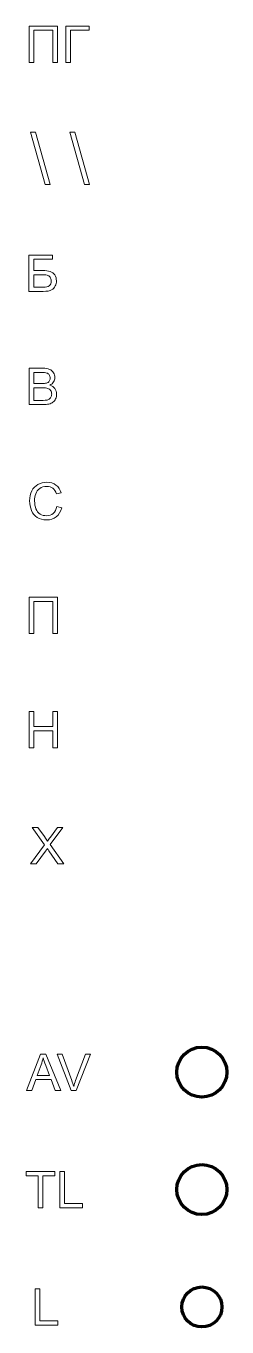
# Model space of a CAD drawing. Header units: millimetres. Extents: x -302 to 752, y -514 to 585.
# Drawn here: x 544 to 644, y -65 to 585 of the extents above; entities that cross this region are included whole.
import ezdxf

# ---------------------------------------------------------------- set-up
doc = ezdxf.new("R2010")
doc.units = ezdxf.units.MM
doc.header["$MEASUREMENT"] = 0
doc.layers.add('layer 1', color=7, linetype='Continuous')

msp = doc.modelspace()

# ---------------------------------------------------------------- linework, layer by layer
at = {"layer": 'layer 1', "color": 142, "lineweight": 9}
for points, knots in [([(545.7244, 584.9746), (545.7244, 584.9746), (559.9992, 584.9746), (559.9992, 584.9746), (559.9992, 584.9746), (559.9992, 584.9746), (559.9992, 566.7882), (559.9992, 566.7882), (559.9992, 566.7882), (559.9992, 566.7882), (557.5862, 566.7882), (557.5862, 566.7882), (557.5862, 566.7882), (557.5862, 566.7882), (557.5862, 582.841), (557.5862, 582.841), (557.5862, 582.841), (557.5862, 582.841), (548.1374, 582.841), (548.1374, 582.841), (548.1374, 582.841), (548.1374, 582.841), (548.1374, 566.7882), (548.1374, 566.7882), (548.1374, 566.7882), (548.1374, 566.7882), (545.7244, 566.7882), (545.7244, 566.7882), (545.7244, 566.7882), (545.7244, 566.7882), (545.7244, 584.9746), (545.7244, 584.9746)], [0, 0, 0, 0, 0.11111111, 0.11111111, 0.11111111, 0.11111111, 0.22222222, 0.22222222, 0.22222222, 0.22222222, 0.33333333, 0.33333333, 0.33333333, 0.33333333, 0.44444444, 0.44444444, 0.44444444, 0.44444444, 0.55555556, 0.55555556, 0.55555556, 0.55555556, 0.66666667, 0.66666667, 0.66666667, 0.66666667, 0.77777778, 0.77777778, 0.77777778, 0.77777778, 1, 1, 1, 1]), ([(564.0082, 584.9746), (564.0082, 584.9746), (575.7685, 584.9746), (575.7685, 584.9746), (575.7685, 584.9746), (575.7685, 584.9746), (575.7685, 582.841), (575.7685, 582.841), (575.7685, 582.841), (575.7685, 582.841), (566.4212, 582.841), (566.4212, 582.841), (566.4212, 582.841), (566.4212, 582.841), (566.4212, 566.7882), (566.4212, 566.7882), (566.4212, 566.7882), (566.4212, 566.7882), (564.0082, 566.7882), (564.0082, 566.7882), (564.0082, 566.7882), (564.0082, 566.7882), (564.0082, 584.9746), (564.0082, 584.9746)], [0, 0, 0, 0, 0.14285714, 0.14285714, 0.14285714, 0.14285714, 0.28571429, 0.28571429, 0.28571429, 0.28571429, 0.42857143, 0.42857143, 0.42857143, 0.42857143, 0.57142857, 0.57142857, 0.57142857, 0.57142857, 0.71428571, 0.71428571, 0.71428571, 0.71428571, 1, 1, 1, 1]), ([(553.8267, 505.7564), (553.8267, 505.7564), (546.5242, 531.8619), (546.5242, 531.8619), (546.5242, 531.8619), (546.5242, 531.8619), (549.0054, 531.8619), (549.0054, 531.8619), (549.0054, 531.8619), (549.0054, 531.8619), (556.3079, 505.7564), (556.3079, 505.7564), (556.3079, 505.7564), (556.3079, 505.7564), (553.8267, 505.7564), (553.8267, 505.7564)], [0, 0, 0, 0, 0.2, 0.2, 0.2, 0.2, 0.4, 0.4, 0.4, 0.4, 0.6, 0.6, 0.6, 0.6, 1, 1, 1, 1]), ([(573.4293, 505.7564), (573.4293, 505.7564), (566.1268, 531.8619), (566.1268, 531.8619), (566.1268, 531.8619), (566.1268, 531.8619), (568.608, 531.8619), (568.608, 531.8619), (568.608, 531.8619), (568.608, 531.8619), (575.9105, 505.7564), (575.9105, 505.7564), (575.9105, 505.7564), (575.9105, 505.7564), (573.4293, 505.7564), (573.4293, 505.7564)], [0, 0, 0, 0, 0.2, 0.2, 0.2, 0.2, 0.4, 0.4, 0.4, 0.4, 0.6, 0.6, 0.6, 0.6, 1, 1, 1, 1]), ([(545.683, 470.4663), (545.683, 470.4663), (557.494, 470.4663), (557.494, 470.4663), (557.494, 470.4663), (557.494, 470.4663), (557.494, 468.3327), (557.494, 468.3327), (557.494, 468.3327), (557.494, 468.3327), (548.096, 468.3327), (548.096, 468.3327), (548.096, 468.3327), (548.096, 468.3327), (548.096, 462.7193), (548.096, 462.7193), (548.096, 462.7193), (548.096, 462.7193), (552.4394, 462.7193), (552.4394, 462.7193), (552.4394, 462.7193), (554.0438, 462.7193), (555.3181, 462.5669), (556.2663, 462.2579), (556.2663, 462.2579), (557.2146, 461.9531), (557.9724, 461.3773), (558.5439, 460.5264), (558.5439, 460.5264), (559.1154, 459.6798), (559.399, 458.6934), (559.399, 457.5673), (559.399, 457.5673), (559.399, 456.6487), (559.1958, 455.7893), (558.7852, 454.9935), (558.7852, 454.9935), (558.3745, 454.1934), (557.7649, 453.5414), (556.9521, 453.0377), (556.9521, 453.0377), (556.1436, 452.5339), (554.7593, 452.2799), (552.8077, 452.2799), (552.8077, 452.2799), (552.8077, 452.2799), (545.683, 452.2799), (545.683, 452.2799), (545.683, 452.2799), (545.683, 452.2799), (545.683, 470.4663), (545.683, 470.4663)], [0, 0, 0, 0, 0.07142857, 0.07142857, 0.07142857, 0.07142857, 0.14285714, 0.14285714, 0.14285714, 0.14285714, 0.21428571, 0.21428571, 0.21428571, 0.21428571, 0.28571429, 0.28571429, 0.28571429, 0.28571429, 0.35714286, 0.35714286, 0.35714286, 0.35714286, 0.42857143, 0.42857143, 0.42857143, 0.42857143, 0.5, 0.5, 0.5, 0.5, 0.57142857, 0.57142857, 0.57142857, 0.57142857, 0.64285714, 0.64285714, 0.64285714, 0.64285714, 0.71428571, 0.71428571, 0.71428571, 0.71428571, 0.78571429, 0.78571429, 0.78571429, 0.78571429, 0.85714286, 0.85714286, 0.85714286, 0.85714286, 1, 1, 1, 1]), ([(548.096, 454.3373), (548.096, 454.3373), (552.9093, 454.3373), (552.9093, 454.3373), (552.9093, 454.3373), (554.2089, 454.3373), (555.1826, 454.5998), (555.8345, 455.1289), (555.8345, 455.1289), (556.4822, 455.6581), (556.8082, 456.4497), (556.8082, 457.5038), (556.8082, 457.5038), (556.8082, 458.2574), (556.6219, 458.8839), (556.2494, 459.3877), (556.2494, 459.3877), (555.8769, 459.8914), (555.3604, 460.2259), (554.7, 460.391), (554.7, 460.391), (554.0354, 460.5561), (552.9051, 460.6365), (551.3091, 460.6365), (551.3091, 460.6365), (551.3091, 460.6365), (548.096, 460.6365), (548.096, 460.6365), (548.096, 460.6365), (548.096, 460.6365), (548.096, 454.3373), (548.096, 454.3373)], [0, 0, 0, 0, 0.11111111, 0.11111111, 0.11111111, 0.11111111, 0.22222222, 0.22222222, 0.22222222, 0.22222222, 0.33333333, 0.33333333, 0.33333333, 0.33333333, 0.44444444, 0.44444444, 0.44444444, 0.44444444, 0.55555556, 0.55555556, 0.55555556, 0.55555556, 0.66666667, 0.66666667, 0.66666667, 0.66666667, 0.77777778, 0.77777778, 0.77777778, 0.77777778, 1, 1, 1, 1]), ([(545.7737, 395.6843), (545.7737, 395.6843), (545.7737, 413.8707), (545.7737, 413.8707), (545.7737, 413.8707), (545.7737, 413.8707), (552.5978, 413.8707), (552.5978, 413.8707), (552.5978, 413.8707), (553.9864, 413.8707), (555.0997, 413.6886), (555.9422, 413.3204), (555.9422, 413.3204), (556.7804, 412.9521), (557.4365, 412.3847), (557.9107, 411.6186), (557.9107, 411.6186), (558.389, 410.8566), (558.6261, 410.0565), (558.6261, 409.2183), (558.6261, 409.2183), (558.6261, 408.4436), (558.4144, 407.7112), (557.9953, 407.0254), (557.9953, 407.0254), (557.5762, 406.3396), (556.9412, 405.785), (556.0903, 405.3616), (556.0903, 405.3616), (557.191, 405.04), (558.0377, 404.4896), (558.6261, 403.7107), (558.6261, 403.7107), (559.2188, 402.936), (559.5151, 402.0174), (559.5151, 400.959), (559.5151, 400.959), (559.5151, 400.1039), (559.3331, 399.3123), (558.9732, 398.5799), (558.9732, 398.5799), (558.6134, 397.8475), (558.1689, 397.2845), (557.6397, 396.8865), (557.6397, 396.8865), (557.1106, 396.4929), (556.4459, 396.1922), (555.6501, 395.9891), (555.6501, 395.9891), (554.85, 395.7859), (553.8721, 395.6843), (552.7121, 395.6843), (552.7121, 395.6843), (552.7121, 395.6843), (545.7737, 395.6843), (545.7737, 395.6843)], [0, 0, 0, 0, 0.06666667, 0.06666667, 0.06666667, 0.06666667, 0.13333333, 0.13333333, 0.13333333, 0.13333333, 0.2, 0.2, 0.2, 0.2, 0.26666667, 0.26666667, 0.26666667, 0.26666667, 0.33333333, 0.33333333, 0.33333333, 0.33333333, 0.4, 0.4, 0.4, 0.4, 0.46666667, 0.46666667, 0.46666667, 0.46666667, 0.53333333, 0.53333333, 0.53333333, 0.53333333, 0.6, 0.6, 0.6, 0.6, 0.66666667, 0.66666667, 0.66666667, 0.66666667, 0.73333333, 0.73333333, 0.73333333, 0.73333333, 0.8, 0.8, 0.8, 0.8, 0.86666667, 0.86666667, 0.86666667, 0.86666667, 1, 1, 1, 1]), ([(548.1867, 406.2253), (548.1867, 406.2253), (552.1195, 406.2253), (552.1195, 406.2253), (552.1195, 406.2253), (553.1863, 406.2253), (553.9525, 406.2973), (554.4139, 406.437), (554.4139, 406.437), (555.0278, 406.619), (555.4892, 406.9238), (555.7982, 407.3471), (555.7982, 407.3471), (556.1073, 407.7705), (556.2639, 408.2996), (556.2639, 408.9389), (556.2639, 408.9389), (556.2639, 409.5442), (556.12, 410.0776), (555.8279, 410.5348), (555.8279, 410.5348), (555.54, 410.9963), (555.1251, 411.3138), (554.5875, 411.483), (554.5875, 411.483), (554.0499, 411.6524), (553.127, 411.7371), (551.8231, 411.7371), (551.8231, 411.7371), (551.8231, 411.7371), (548.1867, 411.7371), (548.1867, 411.7371), (548.1867, 411.7371), (548.1867, 411.7371), (548.1867, 406.2253), (548.1867, 406.2253)], [0, 0, 0, 0, 0.1, 0.1, 0.1, 0.1, 0.2, 0.2, 0.2, 0.2, 0.3, 0.3, 0.3, 0.3, 0.4, 0.4, 0.4, 0.4, 0.5, 0.5, 0.5, 0.5, 0.6, 0.6, 0.6, 0.6, 0.7, 0.7, 0.7, 0.7, 0.8, 0.8, 0.8, 0.8, 1, 1, 1, 1]), ([(548.1867, 397.8179), (548.1867, 397.8179), (552.7164, 397.8179), (552.7164, 397.8179), (552.7164, 397.8179), (553.4953, 397.8179), (554.0414, 397.8475), (554.3589, 397.9068), (554.3589, 397.9068), (554.9092, 398.0042), (555.3749, 398.1693), (555.7474, 398.4021), (555.7474, 398.4021), (556.12, 398.6349), (556.4248, 398.9736), (556.6661, 399.4181), (556.6661, 399.4181), (556.9074, 399.8625), (557.0259, 400.3748), (557.0259, 400.9548), (557.0259, 400.9548), (557.0259, 401.6364), (556.8523, 402.2248), (556.501, 402.7286), (556.501, 402.7286), (556.1538, 403.2323), (555.6712, 403.5837), (555.0532, 403.7869), (555.0532, 403.7869), (554.4393, 403.9901), (553.5503, 404.0917), (552.3946, 404.0917), (552.3946, 404.0917), (552.3946, 404.0917), (548.1867, 404.0917), (548.1867, 404.0917), (548.1867, 404.0917), (548.1867, 404.0917), (548.1867, 397.8179), (548.1867, 397.8179)], [0, 0, 0, 0, 0.09090909, 0.09090909, 0.09090909, 0.09090909, 0.18181818, 0.18181818, 0.18181818, 0.18181818, 0.27272727, 0.27272727, 0.27272727, 0.27272727, 0.36363636, 0.36363636, 0.36363636, 0.36363636, 0.45454545, 0.45454545, 0.45454545, 0.45454545, 0.54545455, 0.54545455, 0.54545455, 0.54545455, 0.63636364, 0.63636364, 0.63636364, 0.63636364, 0.72727273, 0.72727273, 0.72727273, 0.72727273, 0.81818182, 0.81818182, 0.81818182, 0.81818182, 1, 1, 1, 1]), ([(559.6525, 344.745), (559.6525, 344.745), (562.0655, 344.1354), (562.0655, 344.1354), (562.0655, 344.1354), (561.5617, 342.1585), (560.6558, 340.6556), (559.3477, 339.6184), (559.3477, 339.6184), (558.0396, 338.5813), (556.4394, 338.0606), (554.5471, 338.0606), (554.5471, 338.0606), (552.5913, 338.0606), (550.9996, 338.4585), (549.7719, 339.2586), (549.7719, 339.2586), (548.5442, 340.0545), (547.6129, 341.2102), (546.9737, 342.7215), (546.9737, 342.7215), (546.3344, 344.237), (546.0127, 345.8584), (546.0127, 347.5941), (546.0127, 347.5941), (546.0127, 349.4864), (546.3725, 351.1374), (547.0964, 352.5471), (547.0964, 352.5471), (547.8203, 353.9567), (548.849, 355.0278), (550.1825, 355.7602), (550.1825, 355.7602), (551.516, 356.4925), (552.985, 356.8566), (554.5852, 356.8566), (554.5852, 356.8566), (556.4055, 356.8566), (557.9338, 356.3951), (559.1699, 355.4681), (559.1699, 355.4681), (560.4103, 354.541), (561.2739, 353.2413), (561.7607, 351.5649), (561.7607, 351.5649), (561.7607, 351.5649), (559.3985, 351.0061), (559.3985, 351.0061), (559.3985, 351.0061), (558.9794, 352.3269), (558.3656, 353.2921), (557.5655, 353.8933), (557.5655, 353.8933), (556.7654, 354.4986), (555.7578, 354.7991), (554.5429, 354.7991), (554.5429, 354.7991), (553.1501, 354.7991), (551.9817, 354.4648), (551.0461, 353.7959), (551.0461, 353.7959), (550.1106, 353.127), (549.4502, 352.2253), (549.0734, 351.0993), (549.0734, 351.0993), (548.6924, 349.969), (548.5019, 348.8048), (548.5019, 347.6068), (548.5019, 347.6068), (548.5019, 346.0616), (548.7263, 344.7112), (549.175, 343.5597), (549.175, 343.5597), (549.6237, 342.404), (550.3222, 341.5446), (551.2705, 340.973), (551.2705, 340.973), (552.2188, 340.4016), (553.2432, 340.118), (554.3481, 340.118), (554.3481, 340.118), (555.6943, 340.118), (556.8289, 340.5075), (557.7602, 341.2822), (557.7602, 341.2822), (558.6915, 342.0611), (559.3223, 343.2126), (559.6525, 344.745)], [0, 0, 0, 0, 0.04347826, 0.04347826, 0.04347826, 0.04347826, 0.08695652, 0.08695652, 0.08695652, 0.08695652, 0.13043478, 0.13043478, 0.13043478, 0.13043478, 0.17391304, 0.17391304, 0.17391304, 0.17391304, 0.2173913, 0.2173913, 0.2173913, 0.2173913, 0.26086957, 0.26086957, 0.26086957, 0.26086957, 0.30434783, 0.30434783, 0.30434783, 0.30434783, 0.34782609, 0.34782609, 0.34782609, 0.34782609, 0.39130435, 0.39130435, 0.39130435, 0.39130435, 0.43478261, 0.43478261, 0.43478261, 0.43478261, 0.47826087, 0.47826087, 0.47826087, 0.47826087, 0.52173913, 0.52173913, 0.52173913, 0.52173913, 0.56521739, 0.56521739, 0.56521739, 0.56521739, 0.60869565, 0.60869565, 0.60869565, 0.60869565, 0.65217391, 0.65217391, 0.65217391, 0.65217391, 0.69565217, 0.69565217, 0.69565217, 0.69565217, 0.73913043, 0.73913043, 0.73913043, 0.73913043, 0.7826087, 0.7826087, 0.7826087, 0.7826087, 0.82608696, 0.82608696, 0.82608696, 0.82608696, 0.86956522, 0.86956522, 0.86956522, 0.86956522, 0.91304348, 0.91304348, 0.91304348, 0.91304348, 1, 1, 1, 1]), ([(545.7244, 299.4535), (545.7244, 299.4535), (559.9992, 299.4535), (559.9992, 299.4535), (559.9992, 299.4535), (559.9992, 299.4535), (559.9992, 281.2671), (559.9992, 281.2671), (559.9992, 281.2671), (559.9992, 281.2671), (557.5862, 281.2671), (557.5862, 281.2671), (557.5862, 281.2671), (557.5862, 281.2671), (557.5862, 297.3199), (557.5862, 297.3199), (557.5862, 297.3199), (557.5862, 297.3199), (548.1374, 297.3199), (548.1374, 297.3199), (548.1374, 297.3199), (548.1374, 297.3199), (548.1374, 281.2671), (548.1374, 281.2671), (548.1374, 281.2671), (548.1374, 281.2671), (545.7244, 281.2671), (545.7244, 281.2671), (545.7244, 281.2671), (545.7244, 281.2671), (545.7244, 299.4535), (545.7244, 299.4535)], [0, 0, 0, 0, 0.11111111, 0.11111111, 0.11111111, 0.11111111, 0.22222222, 0.22222222, 0.22222222, 0.22222222, 0.33333333, 0.33333333, 0.33333333, 0.33333333, 0.44444444, 0.44444444, 0.44444444, 0.44444444, 0.55555556, 0.55555556, 0.55555556, 0.55555556, 0.66666667, 0.66666667, 0.66666667, 0.66666667, 0.77777778, 0.77777778, 0.77777778, 0.77777778, 1, 1, 1, 1]), ([(545.7359, 224.0718), (545.7359, 224.0718), (545.7359, 242.2582), (545.7359, 242.2582), (545.7359, 242.2582), (545.7359, 242.2582), (548.1489, 242.2582), (548.1489, 242.2582), (548.1489, 242.2582), (548.1489, 242.2582), (548.1489, 234.7652), (548.1489, 234.7652), (548.1489, 234.7652), (548.1489, 234.7652), (557.5469, 234.7652), (557.5469, 234.7652), (557.5469, 234.7652), (557.5469, 234.7652), (557.5469, 242.2582), (557.5469, 242.2582), (557.5469, 242.2582), (557.5469, 242.2582), (559.9599, 242.2582), (559.9599, 242.2582), (559.9599, 242.2582), (559.9599, 242.2582), (559.9599, 224.0718), (559.9599, 224.0718), (559.9599, 224.0718), (559.9599, 224.0718), (557.5469, 224.0718), (557.5469, 224.0718), (557.5469, 224.0718), (557.5469, 224.0718), (557.5469, 232.6316), (557.5469, 232.6316), (557.5469, 232.6316), (557.5469, 232.6316), (548.1489, 232.6316), (548.1489, 232.6316), (548.1489, 232.6316), (548.1489, 232.6316), (548.1489, 224.0718), (548.1489, 224.0718), (548.1489, 224.0718), (548.1489, 224.0718), (545.7359, 224.0718), (545.7359, 224.0718)], [0, 0, 0, 0, 0.07692308, 0.07692308, 0.07692308, 0.07692308, 0.15384615, 0.15384615, 0.15384615, 0.15384615, 0.23076923, 0.23076923, 0.23076923, 0.23076923, 0.30769231, 0.30769231, 0.30769231, 0.30769231, 0.38461538, 0.38461538, 0.38461538, 0.38461538, 0.46153846, 0.46153846, 0.46153846, 0.46153846, 0.53846154, 0.53846154, 0.53846154, 0.53846154, 0.61538462, 0.61538462, 0.61538462, 0.61538462, 0.69230769, 0.69230769, 0.69230769, 0.69230769, 0.76923077, 0.76923077, 0.76923077, 0.76923077, 0.84615385, 0.84615385, 0.84615385, 0.84615385, 1, 1, 1, 1]), ([(546.4579, 166.1473), (546.4579, 166.1473), (553.4852, 175.5834), (553.4852, 175.5834), (553.4852, 175.5834), (553.4852, 175.5834), (547.2961, 184.3337), (547.2961, 184.3337), (547.2961, 184.3337), (547.2961, 184.3337), (550.162, 184.3337), (550.162, 184.3337), (550.162, 184.3337), (550.162, 184.3337), (553.4767, 179.6813), (553.4767, 179.6813), (553.4767, 179.6813), (554.1668, 178.7161), (554.6451, 177.9795), (554.9203, 177.4672), (554.9203, 177.4672), (555.3309, 178.1021), (555.8135, 178.7796), (556.3681, 179.495), (556.3681, 179.495), (556.3681, 179.495), (560.0003, 184.3337), (560.0003, 184.3337), (560.0003, 184.3337), (560.0003, 184.3337), (562.6377, 184.3337), (562.6377, 184.3337), (562.6377, 184.3337), (562.6377, 184.3337), (556.3215, 175.6892), (556.3215, 175.6892), (556.3215, 175.6892), (556.3215, 175.6892), (563.1203, 166.1473), (563.1203, 166.1473), (563.1203, 166.1473), (563.1203, 166.1473), (560.1654, 166.1473), (560.1654, 166.1473), (560.1654, 166.1473), (560.1654, 166.1473), (555.5765, 172.6328), (555.5765, 172.6328), (555.5765, 172.6328), (555.314, 173.0011), (555.0642, 173.3693), (554.8314, 173.7334), (554.8314, 173.7334), (554.425, 173.1238), (554.1371, 172.6963), (553.9593, 172.4549), (553.9593, 172.4549), (553.9593, 172.4549), (549.3492, 166.1473), (549.3492, 166.1473), (549.3492, 166.1473), (549.3492, 166.1473), (546.4579, 166.1473), (546.4579, 166.1473)], [0, 0, 0, 0, 0.05882353, 0.05882353, 0.05882353, 0.05882353, 0.11764706, 0.11764706, 0.11764706, 0.11764706, 0.17647059, 0.17647059, 0.17647059, 0.17647059, 0.23529412, 0.23529412, 0.23529412, 0.23529412, 0.29411765, 0.29411765, 0.29411765, 0.29411765, 0.35294118, 0.35294118, 0.35294118, 0.35294118, 0.41176471, 0.41176471, 0.41176471, 0.41176471, 0.47058824, 0.47058824, 0.47058824, 0.47058824, 0.52941176, 0.52941176, 0.52941176, 0.52941176, 0.58823529, 0.58823529, 0.58823529, 0.58823529, 0.64705882, 0.64705882, 0.64705882, 0.64705882, 0.70588235, 0.70588235, 0.70588235, 0.70588235, 0.76470588, 0.76470588, 0.76470588, 0.76470588, 0.82352941, 0.82352941, 0.82352941, 0.82352941, 0.88235294, 0.88235294, 0.88235294, 0.88235294, 1, 1, 1, 1]), ([(544.5155, 52.8141), (544.5155, 52.8141), (551.492, 71.0005), (551.492, 71.0005), (551.492, 71.0005), (551.492, 71.0005), (554.1379, 71.0005), (554.1379, 71.0005), (554.1379, 71.0005), (554.1379, 71.0005), (561.542, 52.8141), (561.542, 52.8141), (561.542, 52.8141), (561.542, 52.8141), (558.803, 52.8141), (558.803, 52.8141), (558.803, 52.8141), (558.803, 52.8141), (556.699, 58.3259), (556.699, 58.3259), (556.699, 58.3259), (556.699, 58.3259), (549.0409, 58.3259), (549.0409, 58.3259), (549.0409, 58.3259), (549.0409, 58.3259), (547.0682, 52.8141), (547.0682, 52.8141), (547.0682, 52.8141), (547.0682, 52.8141), (544.5155, 52.8141), (544.5155, 52.8141)], [0, 0, 0, 0, 0.11111111, 0.11111111, 0.11111111, 0.11111111, 0.22222222, 0.22222222, 0.22222222, 0.22222222, 0.33333333, 0.33333333, 0.33333333, 0.33333333, 0.44444444, 0.44444444, 0.44444444, 0.44444444, 0.55555556, 0.55555556, 0.55555556, 0.55555556, 0.66666667, 0.66666667, 0.66666667, 0.66666667, 0.77777778, 0.77777778, 0.77777778, 0.77777778, 1, 1, 1, 1]), ([(549.7479, 60.2817), (549.7479, 60.2817), (555.9455, 60.2817), (555.9455, 60.2817), (555.9455, 60.2817), (555.9455, 60.2817), (554.049, 65.3236), (554.049, 65.3236), (554.049, 65.3236), (553.4775, 66.8561), (553.0457, 68.1218), (552.7451, 69.1209), (552.7451, 69.1209), (552.4953, 67.9356), (552.1609, 66.7714), (551.7418, 65.6199), (551.7418, 65.6199), (551.7418, 65.6199), (549.7479, 60.2817), (549.7479, 60.2817)], [0, 0, 0, 0, 0.16666667, 0.16666667, 0.16666667, 0.16666667, 0.33333333, 0.33333333, 0.33333333, 0.33333333, 0.5, 0.5, 0.5, 0.5, 0.66666667, 0.66666667, 0.66666667, 0.66666667, 1, 1, 1, 1]), ([(566.749, 52.8141), (566.749, 52.8141), (559.7217, 71.0005), (559.7217, 71.0005), (559.7217, 71.0005), (559.7217, 71.0005), (562.3294, 71.0005), (562.3294, 71.0005), (562.3294, 71.0005), (562.3294, 71.0005), (567.0538, 57.784), (567.0538, 57.784), (567.0538, 57.784), (567.4306, 56.7257), (567.7523, 55.7351), (568.0063, 54.808), (568.0063, 54.808), (568.2857, 55.8028), (568.6117, 56.7934), (568.9842, 57.784), (568.9842, 57.784), (568.9842, 57.784), (573.8864, 71.0005), (573.8864, 71.0005), (573.8864, 71.0005), (573.8864, 71.0005), (576.3417, 71.0005), (576.3417, 71.0005), (576.3417, 71.0005), (576.3417, 71.0005), (569.2509, 52.8141), (569.2509, 52.8141), (569.2509, 52.8141), (569.2509, 52.8141), (566.749, 52.8141), (566.749, 52.8141)], [0, 0, 0, 0, 0.1, 0.1, 0.1, 0.1, 0.2, 0.2, 0.2, 0.2, 0.3, 0.3, 0.3, 0.3, 0.4, 0.4, 0.4, 0.4, 0.5, 0.5, 0.5, 0.5, 0.6, 0.6, 0.6, 0.6, 0.7, 0.7, 0.7, 0.7, 0.8, 0.8, 0.8, 0.8, 1, 1, 1, 1]), ([(550.2503, -5.8882), (550.2503, -5.8882), (550.2503, 10.1647), (550.2503, 10.1647), (550.2503, 10.1647), (550.2503, 10.1647), (544.2559, 10.1647), (544.2559, 10.1647), (544.2559, 10.1647), (544.2559, 10.1647), (544.2559, 12.2983), (544.2559, 12.2983), (544.2559, 12.2983), (544.2559, 12.2983), (558.6577, 12.2983), (558.6577, 12.2983), (558.6577, 12.2983), (558.6577, 12.2983), (558.6577, 10.1647), (558.6577, 10.1647), (558.6577, 10.1647), (558.6577, 10.1647), (552.6633, 10.1647), (552.6633, 10.1647), (552.6633, 10.1647), (552.6633, 10.1647), (552.6633, -5.8882), (552.6633, -5.8882), (552.6633, -5.8882), (552.6633, -5.8882), (550.2503, -5.8882), (550.2503, -5.8882)], [0, 0, 0, 0, 0.11111111, 0.11111111, 0.11111111, 0.11111111, 0.22222222, 0.22222222, 0.22222222, 0.22222222, 0.33333333, 0.33333333, 0.33333333, 0.33333333, 0.44444444, 0.44444444, 0.44444444, 0.44444444, 0.55555556, 0.55555556, 0.55555556, 0.55555556, 0.66666667, 0.66666667, 0.66666667, 0.66666667, 0.77777778, 0.77777778, 0.77777778, 0.77777778, 1, 1, 1, 1]), ([(561.0411, -5.8882), (561.0411, -5.8882), (561.0411, 12.2983), (561.0411, 12.2983), (561.0411, 12.2983), (561.0411, 12.2983), (563.4541, 12.2983), (563.4541, 12.2983), (563.4541, 12.2983), (563.4541, 12.2983), (563.4541, -3.7546), (563.4541, -3.7546), (563.4541, -3.7546), (563.4541, -3.7546), (572.3949, -3.7546), (572.3949, -3.7546), (572.3949, -3.7546), (572.3949, -3.7546), (572.3949, -5.8882), (572.3949, -5.8882), (572.3949, -5.8882), (572.3949, -5.8882), (561.0411, -5.8882), (561.0411, -5.8882)], [0, 0, 0, 0, 0.14285714, 0.14285714, 0.14285714, 0.14285714, 0.28571429, 0.28571429, 0.28571429, 0.28571429, 0.42857143, 0.42857143, 0.42857143, 0.42857143, 0.57142857, 0.57142857, 0.57142857, 0.57142857, 0.71428571, 0.71428571, 0.71428571, 0.71428571, 1, 1, 1, 1]), ([(548.7737, -64.5904), (548.7737, -64.5904), (548.7737, -46.404), (548.7737, -46.404), (548.7737, -46.404), (548.7737, -46.404), (551.1867, -46.404), (551.1867, -46.404), (551.1867, -46.404), (551.1867, -46.404), (551.1867, -62.4568), (551.1867, -62.4568), (551.1867, -62.4568), (551.1867, -62.4568), (560.1275, -62.4568), (560.1275, -62.4568), (560.1275, -62.4568), (560.1275, -62.4568), (560.1275, -64.5904), (560.1275, -64.5904), (560.1275, -64.5904), (560.1275, -64.5904), (548.7737, -64.5904), (548.7737, -64.5904)], [0, 0, 0, 0, 0.14285714, 0.14285714, 0.14285714, 0.14285714, 0.28571429, 0.28571429, 0.28571429, 0.28571429, 0.42857143, 0.42857143, 0.42857143, 0.42857143, 0.57142857, 0.57142857, 0.57142857, 0.57142857, 0.71428571, 0.71428571, 0.71428571, 0.71428571, 1, 1, 1, 1])]:
    msp.add_open_spline(points, degree=3, knots=knots, dxfattribs=at)
at = {"layer": 'layer 1', "color": 242, "lineweight": 200}
for points in [[(631.9495, 74.4362), (625.0459, 74.4362), (619.4495, 68.8398), (619.4495, 61.9363), (619.4495, 61.9363), (619.4495, 55.0327), (625.0459, 49.4363), (631.9495, 49.4363), (631.9495, 49.4363), (638.853, 49.4362), (644.4495, 55.0326), (644.4495, 61.9362), (644.4495, 61.9362), (644.4495, 68.8398), (638.8531, 74.4362), (631.9495, 74.4362)], [(631.9495, 74.4362), (625.0459, 74.4362), (619.4495, 68.8398), (619.4495, 61.9363), (619.4495, 61.9363), (619.4495, 55.0327), (625.0459, 49.4363), (631.9495, 49.4362), (631.9495, 49.4362), (638.853, 49.4362), (644.4495, 55.0326), (644.4495, 61.9362), (644.4495, 61.9362), (644.4495, 68.8398), (638.8531, 74.4362), (631.9495, 74.4362)], [(631.9495, 74.4362), (625.0459, 74.4362), (619.4495, 68.8398), (619.4495, 61.9362), (619.4495, 61.9362), (619.4495, 55.0327), (625.0459, 49.4362), (631.9495, 49.4362), (631.9495, 49.4362), (638.853, 49.4362), (644.4495, 55.0326), (644.4495, 61.9362), (644.4495, 61.9362), (644.4495, 68.8398), (638.8531, 74.4362), (631.9495, 74.4362)], [(631.9495, 74.4362), (625.0459, 74.4362), (619.4495, 68.8398), (619.4495, 61.9362), (619.4495, 61.9362), (619.4495, 55.0327), (625.0459, 49.4362), (631.9495, 49.4362), (631.9495, 49.4362), (638.853, 49.4362), (644.4495, 55.0326), (644.4495, 61.9362), (644.4495, 61.9362), (644.4495, 68.8397), (638.8531, 74.4362), (631.9495, 74.4362)], [(631.9495, 74.4362), (625.0459, 74.4362), (619.4495, 68.8398), (619.4495, 61.9362), (619.4495, 61.9362), (619.4495, 55.0327), (625.0459, 49.4362), (631.9495, 49.4362), (631.9495, 49.4362), (638.853, 49.4362), (644.4495, 55.0326), (644.4495, 61.9361), (644.4495, 61.9361), (644.4495, 68.8397), (638.8531, 74.4362), (631.9495, 74.4362)], [(631.9495, 74.4362), (625.0459, 74.4362), (619.4495, 68.8398), (619.4495, 61.9362), (619.4495, 61.9362), (619.4495, 55.0326), (625.0459, 49.4362), (631.9495, 49.4362), (631.9495, 49.4362), (638.853, 49.4362), (644.4495, 55.0326), (644.4495, 61.9361), (644.4495, 61.9361), (644.4495, 68.8397), (638.8531, 74.4362), (631.9495, 74.4362)], [(631.9495, 74.4362), (625.0459, 74.4362), (619.4495, 68.8397), (619.4495, 61.9362), (619.4495, 61.9362), (619.4495, 55.0326), (625.0459, 49.4362), (631.9495, 49.4362), (631.9495, 49.4362), (638.853, 49.4362), (644.4495, 55.0326), (644.4495, 61.9361), (644.4495, 61.9361), (644.4495, 68.8397), (638.8531, 74.4362), (631.9495, 74.4362)], [(631.9495, 74.4362), (625.0459, 74.4362), (619.4495, 68.8397), (619.4495, 61.9362), (619.4495, 61.9362), (619.4495, 55.0326), (625.0459, 49.4362), (631.9495, 49.4362), (631.9495, 49.4362), (638.853, 49.4361), (644.4495, 55.0326), (644.4495, 61.9361), (644.4495, 61.9361), (644.4495, 68.8397), (638.8531, 74.4362), (631.9495, 74.4362)], [(631.9495, 74.4361), (625.0459, 74.4361), (619.4495, 68.8397), (619.4495, 61.9362), (619.4495, 61.9362), (619.4495, 55.0326), (625.0459, 49.4362), (631.9495, 49.4361), (631.9495, 49.4361), (638.853, 49.4361), (644.4495, 55.0325), (644.4495, 61.9361), (644.4495, 61.9361), (644.4495, 68.8397), (638.8531, 74.4361), (631.9495, 74.4361)], [(631.9495, 74.4361), (625.0459, 74.4361), (619.4495, 68.8397), (619.4495, 61.9361), (619.4495, 61.9361), (619.4495, 55.0326), (625.0459, 49.4361), (631.9495, 49.4361), (631.9495, 49.4361), (638.853, 49.4361), (644.4495, 55.0325), (644.4495, 61.9361), (644.4495, 61.9361), (644.4495, 68.8397), (638.8531, 74.4361), (631.9495, 74.4361)], [(631.9495, 74.4361), (625.0459, 74.4361), (619.4495, 68.8397), (619.4495, 61.9361), (619.4495, 61.9361), (619.4495, 55.0326), (625.0459, 49.4361), (631.9495, 49.4361), (631.9495, 49.4361), (638.853, 49.4361), (644.4495, 55.0325), (644.4495, 61.9361), (644.4495, 61.9361), (644.4495, 68.8396), (638.8531, 74.4361), (631.9495, 74.4361)], [(631.9495, 74.4361), (625.0459, 74.4361), (619.4495, 68.8397), (619.4495, 61.9361), (619.4495, 61.9361), (619.4495, 55.0326), (625.0459, 49.4361), (631.9495, 49.4361), (631.9495, 49.4361), (638.853, 49.4361), (644.4495, 55.0325), (644.4495, 61.9361), (644.4495, 61.9361), (644.4495, 68.8396), (638.8531, 74.4361), (631.9495, 74.4361)], [(631.9495, 74.4361), (625.0459, 74.4361), (619.4495, 68.8397), (619.4495, 61.9361), (619.4495, 61.9361), (619.4495, 55.0326), (625.0459, 49.4361), (631.9495, 49.4361), (631.9495, 49.4361), (638.853, 49.4361), (644.4495, 55.0325), (644.4495, 61.936), (644.4495, 61.936), (644.4495, 68.8396), (638.8531, 74.4361), (631.9495, 74.4361)], [(631.9495, 74.4361), (625.0459, 74.4361), (619.4495, 68.8396), (619.4495, 61.9361), (619.4495, 61.9361), (619.4495, 55.0325), (625.0459, 49.4361), (631.9495, 49.4361), (631.9495, 49.4361), (638.853, 49.4361), (644.4495, 55.0325), (644.4495, 61.936), (644.4495, 61.936), (644.4495, 68.8396), (638.8531, 74.4361), (631.9495, 74.4361)], [(631.9495, 74.4361), (625.0459, 74.4361), (619.4495, 68.8396), (619.4495, 61.9361), (619.4495, 61.9361), (619.4495, 55.0325), (625.0459, 49.4361), (631.9495, 49.4361), (631.9495, 49.4361), (638.853, 49.436), (644.4495, 55.0325), (644.4495, 61.936), (644.4495, 61.936), (644.4495, 68.8396), (638.8531, 74.4361), (631.9495, 74.4361)], [(631.9495, 74.4361), (625.0459, 74.4361), (619.4495, 68.8396), (619.4495, 61.9361), (619.4495, 61.9361), (619.4495, 55.0325), (625.0459, 49.4361), (631.9495, 49.4361), (631.9495, 49.4361), (638.853, 49.436), (644.4495, 55.0324), (644.4495, 61.936), (644.4495, 61.936), (644.4495, 68.8396), (638.8531, 74.4361), (631.9495, 74.4361)], [(631.9495, 74.436), (625.0459, 74.436), (619.4495, 68.8396), (619.4495, 61.9361), (619.4495, 61.9361), (619.4495, 55.0325), (625.0459, 49.4361), (631.9495, 49.436), (631.9495, 49.436), (638.853, 49.436), (644.4495, 55.0324), (644.4495, 61.936), (644.4495, 61.936), (644.4495, 68.8396), (638.8531, 74.436), (631.9495, 74.436)], [(631.9495, 74.436), (625.0459, 74.436), (619.4495, 68.8396), (619.4495, 61.936), (619.4495, 61.936), (619.4495, 55.0325), (625.0459, 49.436), (631.9495, 49.436), (631.9495, 49.436), (638.853, 49.436), (644.4495, 55.0324), (644.4495, 61.936), (644.4495, 61.936), (644.4495, 68.8396), (638.8531, 74.436), (631.9495, 74.436)], [(631.9495, 74.436), (625.0459, 74.436), (619.4495, 68.8396), (619.4495, 61.936), (619.4495, 61.936), (619.4495, 55.0325), (625.0459, 49.436), (631.9495, 49.436), (631.9495, 49.436), (638.853, 49.436), (644.4495, 55.0324), (644.4495, 61.936), (644.4495, 61.936), (644.4495, 68.8395), (638.8531, 74.436), (631.9495, 74.436)], [(631.9495, 74.436), (625.0459, 74.436), (619.4495, 68.8396), (619.4495, 61.936), (619.4495, 61.936), (619.4495, 55.0325), (625.0459, 49.436), (631.9495, 49.436), (631.9495, 49.436), (638.853, 49.436), (644.4495, 55.0324), (644.4495, 61.9359), (644.4495, 61.9359), (644.4495, 68.8395), (638.8531, 74.436), (631.9495, 74.436)], [(631.9495, 74.436), (625.0459, 74.436), (619.4495, 68.8396), (619.4495, 61.936), (619.4495, 61.936), (619.4495, 55.0324), (625.0459, 49.436), (631.9495, 49.436), (631.9495, 49.436), (638.853, 49.436), (644.4495, 55.0324), (644.4495, 61.9359), (644.4495, 61.9359), (644.4495, 68.8395), (638.8531, 74.436), (631.9495, 74.436)], [(631.9495, 15.734), (625.0459, 15.734), (619.4495, 10.1376), (619.4495, 3.2341), (619.4495, 3.2341), (619.4495, -3.6695), (625.0459, -9.2659), (631.9495, -9.2659), (631.9495, -9.2659), (638.853, -9.266), (644.4495, -3.6696), (644.4495, 3.234), (644.4495, 3.234), (644.4495, 10.1376), (638.8531, 15.734), (631.9495, 15.734)], [(631.9495, 15.734), (625.0459, 15.734), (619.4495, 10.1376), (619.4495, 3.2341), (619.4495, 3.2341), (619.4495, -3.6695), (625.0459, -9.2659), (631.9495, -9.266), (631.9495, -9.266), (638.853, -9.266), (644.4495, -3.6696), (644.4495, 3.234), (644.4495, 3.234), (644.4495, 10.1376), (638.8531, 15.734), (631.9495, 15.734)], [(631.9495, 15.734), (625.0459, 15.734), (619.4495, 10.1376), (619.4495, 3.234), (619.4495, 3.234), (619.4495, -3.6695), (625.0459, -9.266), (631.9495, -9.266), (631.9495, -9.266), (638.853, -9.266), (644.4495, -3.6696), (644.4495, 3.234), (644.4495, 3.234), (644.4495, 10.1376), (638.8531, 15.734), (631.9495, 15.734)], [(631.9495, 15.734), (625.0459, 15.734), (619.4495, 10.1376), (619.4495, 3.234), (619.4495, 3.234), (619.4495, -3.6695), (625.0459, -9.266), (631.9495, -9.266), (631.9495, -9.266), (638.853, -9.266), (644.4495, -3.6696), (644.4495, 3.234), (644.4495, 3.234), (644.4495, 10.1375), (638.8531, 15.734), (631.9495, 15.734)], [(631.9495, 15.734), (625.0459, 15.734), (619.4495, 10.1376), (619.4495, 3.234), (619.4495, 3.234), (619.4495, -3.6695), (625.0459, -9.266), (631.9495, -9.266), (631.9495, -9.266), (638.853, -9.266), (644.4495, -3.6696), (644.4495, 3.2339), (644.4495, 3.2339), (644.4495, 10.1375), (638.8531, 15.734), (631.9495, 15.734)], [(631.9495, 15.734), (625.0459, 15.734), (619.4495, 10.1376), (619.4495, 3.234), (619.4495, 3.234), (619.4495, -3.6696), (625.0459, -9.266), (631.9495, -9.266), (631.9495, -9.266), (638.853, -9.266), (644.4495, -3.6696), (644.4495, 3.2339), (644.4495, 3.2339), (644.4495, 10.1375), (638.8531, 15.734), (631.9495, 15.734)], [(631.9495, 15.734), (625.0459, 15.734), (619.4495, 10.1375), (619.4495, 3.234), (619.4495, 3.234), (619.4495, -3.6696), (625.0459, -9.266), (631.9495, -9.266), (631.9495, -9.266), (638.853, -9.266), (644.4495, -3.6696), (644.4495, 3.2339), (644.4495, 3.2339), (644.4495, 10.1375), (638.8531, 15.734), (631.9495, 15.734)], [(631.9495, 15.734), (625.0459, 15.734), (619.4495, 10.1375), (619.4495, 3.234), (619.4495, 3.234), (619.4495, -3.6696), (625.0459, -9.266), (631.9495, -9.266), (631.9495, -9.266), (638.853, -9.2661), (644.4495, -3.6696), (644.4495, 3.2339), (644.4495, 3.2339), (644.4495, 10.1375), (638.8531, 15.734), (631.9495, 15.734)], [(631.9495, 15.7339), (625.0459, 15.7339), (619.4495, 10.1375), (619.4495, 3.234), (619.4495, 3.234), (619.4495, -3.6696), (625.0459, -9.266), (631.9495, -9.2661), (631.9495, -9.2661), (638.853, -9.2661), (644.4495, -3.6697), (644.4495, 3.2339), (644.4495, 3.2339), (644.4495, 10.1375), (638.8531, 15.7339), (631.9495, 15.7339)], [(631.9495, 15.7339), (625.0459, 15.7339), (619.4495, 10.1375), (619.4495, 3.2339), (619.4495, 3.2339), (619.4495, -3.6696), (625.0459, -9.2661), (631.9495, -9.2661), (631.9495, -9.2661), (638.853, -9.2661), (644.4495, -3.6697), (644.4495, 3.2339), (644.4495, 3.2339), (644.4495, 10.1375), (638.8531, 15.7339), (631.9495, 15.7339)], [(631.9495, 15.7339), (625.0459, 15.7339), (619.4495, 10.1375), (619.4495, 3.2339), (619.4495, 3.2339), (619.4495, -3.6696), (625.0459, -9.2661), (631.9495, -9.2661), (631.9495, -9.2661), (638.853, -9.2661), (644.4495, -3.6697), (644.4495, 3.2339), (644.4495, 3.2339), (644.4495, 10.1374), (638.8531, 15.7339), (631.9495, 15.7339)], [(631.9495, 15.7339), (625.0459, 15.7339), (619.4495, 10.1375), (619.4495, 3.2339), (619.4495, 3.2339), (619.4495, -3.6696), (625.0459, -9.2661), (631.9495, -9.2661), (631.9495, -9.2661), (638.853, -9.2661), (644.4495, -3.6697), (644.4495, 3.2339), (644.4495, 3.2339), (644.4495, 10.1374), (638.8531, 15.7339), (631.9495, 15.7339)], [(631.9495, 15.7339), (625.0459, 15.7339), (619.4495, 10.1375), (619.4495, 3.2339), (619.4495, 3.2339), (619.4495, -3.6696), (625.0459, -9.2661), (631.9495, -9.2661), (631.9495, -9.2661), (638.853, -9.2661), (644.4495, -3.6697), (644.4495, 3.2338), (644.4495, 3.2338), (644.4495, 10.1374), (638.8531, 15.7339), (631.9495, 15.7339)], [(631.9495, 15.7339), (625.0459, 15.7339), (619.4495, 10.1374), (619.4495, 3.2339), (619.4495, 3.2339), (619.4495, -3.6697), (625.0459, -9.2661), (631.9495, -9.2661), (631.9495, -9.2661), (638.853, -9.2661), (644.4495, -3.6697), (644.4495, 3.2338), (644.4495, 3.2338), (644.4495, 10.1374), (638.8531, 15.7339), (631.9495, 15.7339)], [(631.9495, 15.7339), (625.0459, 15.7339), (619.4495, 10.1374), (619.4495, 3.2339), (619.4495, 3.2339), (619.4495, -3.6697), (625.0459, -9.2661), (631.9495, -9.2661), (631.9495, -9.2661), (638.853, -9.2662), (644.4495, -3.6697), (644.4495, 3.2338), (644.4495, 3.2338), (644.4495, 10.1374), (638.8531, 15.7339), (631.9495, 15.7339)], [(631.9495, 15.7339), (625.0459, 15.7339), (619.4495, 10.1374), (619.4495, 3.2339), (619.4495, 3.2339), (619.4495, -3.6697), (625.0459, -9.2661), (631.9495, -9.2661), (631.9495, -9.2661), (638.853, -9.2662), (644.4495, -3.6698), (644.4495, 3.2338), (644.4495, 3.2338), (644.4495, 10.1374), (638.8531, 15.7339), (631.9495, 15.7339)], [(631.9495, 15.7338), (625.0459, 15.7338), (619.4495, 10.1374), (619.4495, 3.2339), (619.4495, 3.2339), (619.4495, -3.6697), (625.0459, -9.2661), (631.9495, -9.2662), (631.9495, -9.2662), (638.853, -9.2662), (644.4495, -3.6698), (644.4495, 3.2338), (644.4495, 3.2338), (644.4495, 10.1374), (638.8531, 15.7338), (631.9495, 15.7338)], [(631.9495, 15.7338), (625.0459, 15.7338), (619.4495, 10.1374), (619.4495, 3.2338), (619.4495, 3.2338), (619.4495, -3.6697), (625.0459, -9.2662), (631.9495, -9.2662), (631.9495, -9.2662), (638.853, -9.2662), (644.4495, -3.6698), (644.4495, 3.2338), (644.4495, 3.2338), (644.4495, 10.1374), (638.8531, 15.7338), (631.9495, 15.7338)], [(631.9495, 15.7338), (625.0459, 15.7338), (619.4495, 10.1374), (619.4495, 3.2338), (619.4495, 3.2338), (619.4495, -3.6697), (625.0459, -9.2662), (631.9495, -9.2662), (631.9495, -9.2662), (638.853, -9.2662), (644.4495, -3.6698), (644.4495, 3.2338), (644.4495, 3.2338), (644.4495, 10.1373), (638.8531, 15.7338), (631.9495, 15.7338)], [(631.9495, 15.7338), (625.0459, 15.7338), (619.4495, 10.1374), (619.4495, 3.2338), (619.4495, 3.2338), (619.4495, -3.6697), (625.0459, -9.2662), (631.9495, -9.2662), (631.9495, -9.2662), (638.853, -9.2662), (644.4495, -3.6698), (644.4495, 3.2337), (644.4495, 3.2337), (644.4495, 10.1373), (638.8531, 15.7338), (631.9495, 15.7338)], [(631.9495, 15.7338), (625.0459, 15.7338), (619.4495, 10.1374), (619.4495, 3.2338), (619.4495, 3.2338), (619.4495, -3.6698), (625.0459, -9.2662), (631.9495, -9.2662), (631.9495, -9.2662), (638.853, -9.2662), (644.4495, -3.6698), (644.4495, 3.2337), (644.4495, 3.2337), (644.4495, 10.1373), (638.8531, 15.7338), (631.9495, 15.7338)], [(631.9495, -45.4682), (626.4267, -45.4682), (621.9495, -49.9453), (621.9495, -55.4681), (621.9495, -55.4681), (621.9495, -60.991), (626.4266, -65.4681), (631.9495, -65.4681), (631.9495, -65.4681), (637.4723, -65.4682), (641.9495, -60.991), (641.9495, -55.4682), (641.9495, -55.4682), (641.9495, -49.9453), (637.4724, -45.4682), (631.9495, -45.4682)], [(631.9495, -45.4682), (626.4267, -45.4682), (621.9495, -49.9453), (621.9495, -55.4682), (621.9495, -55.4682), (621.9495, -60.991), (626.4266, -65.4681), (631.9495, -65.4682), (631.9495, -65.4682), (637.4723, -65.4682), (641.9495, -60.991), (641.9495, -55.4682), (641.9495, -55.4682), (641.9495, -49.9453), (637.4724, -45.4682), (631.9495, -45.4682)], [(631.9495, -45.4682), (626.4267, -45.4682), (621.9495, -49.9453), (621.9495, -55.4682), (621.9495, -55.4682), (621.9495, -60.991), (626.4266, -65.4682), (631.9495, -65.4682), (631.9495, -65.4682), (637.4723, -65.4682), (641.9495, -60.9911), (641.9495, -55.4682), (641.9495, -55.4682), (641.9495, -49.9454), (637.4724, -45.4682), (631.9495, -45.4682)], [(631.9495, -45.4682), (626.4267, -45.4682), (621.9495, -49.9453), (621.9495, -55.4682), (621.9495, -55.4682), (621.9495, -60.991), (626.4266, -65.4682), (631.9495, -65.4682), (631.9495, -65.4682), (637.4723, -65.4682), (641.9495, -60.9911), (641.9495, -55.4682), (641.9495, -55.4682), (641.9495, -49.9454), (637.4724, -45.4682), (631.9495, -45.4682)], [(631.9495, -45.4682), (626.4267, -45.4682), (621.9495, -49.9453), (621.9495, -55.4682), (621.9495, -55.4682), (621.9495, -60.991), (626.4266, -65.4682), (631.9495, -65.4682), (631.9495, -65.4682), (637.4723, -65.4682), (641.9495, -60.9911), (641.9495, -55.4682), (641.9495, -55.4682), (641.9495, -49.9454), (637.4724, -45.4682), (631.9495, -45.4682)], [(631.9495, -45.4682), (626.4267, -45.4682), (621.9495, -49.9454), (621.9495, -55.4682), (621.9495, -55.4682), (621.9495, -60.991), (626.4266, -65.4682), (631.9495, -65.4682), (631.9495, -65.4682), (637.4723, -65.4682), (641.9495, -60.9911), (641.9495, -55.4683), (641.9495, -55.4683), (641.9495, -49.9454), (637.4724, -45.4682), (631.9495, -45.4682)], [(631.9495, -45.4682), (626.4267, -45.4682), (621.9495, -49.9454), (621.9495, -55.4682), (621.9495, -55.4682), (621.9495, -60.9911), (626.4266, -65.4682), (631.9495, -65.4682), (631.9495, -65.4682), (637.4723, -65.4682), (641.9495, -60.9911), (641.9495, -55.4683), (641.9495, -55.4683), (641.9495, -49.9454), (637.4724, -45.4682), (631.9495, -45.4682)], [(631.9495, -45.4682), (626.4267, -45.4682), (621.9495, -49.9454), (621.9495, -55.4682), (621.9495, -55.4682), (621.9495, -60.9911), (626.4266, -65.4682), (631.9495, -65.4682), (631.9495, -65.4682), (637.4723, -65.4683), (641.9495, -60.9911), (641.9495, -55.4683), (641.9495, -55.4683), (641.9495, -49.9454), (637.4724, -45.4682), (631.9495, -45.4682)], [(631.9495, -45.4683), (626.4267, -45.4683), (621.9495, -49.9454), (621.9495, -55.4682), (621.9495, -55.4682), (621.9495, -60.9911), (626.4266, -65.4682), (631.9495, -65.4683), (631.9495, -65.4683), (637.4723, -65.4683), (641.9495, -60.9911), (641.9495, -55.4683), (641.9495, -55.4683), (641.9495, -49.9454), (637.4724, -45.4683), (631.9495, -45.4683)], [(631.9495, -45.4683), (626.4267, -45.4683), (621.9495, -49.9454), (621.9495, -55.4683), (621.9495, -55.4683), (621.9495, -60.9911), (626.4266, -65.4683), (631.9495, -65.4683), (631.9495, -65.4683), (637.4723, -65.4683), (641.9495, -60.9912), (641.9495, -55.4683), (641.9495, -55.4683), (641.9495, -49.9454), (637.4724, -45.4683), (631.9495, -45.4683)], [(631.9495, -45.4683), (626.4267, -45.4683), (621.9495, -49.9454), (621.9495, -55.4683), (621.9495, -55.4683), (621.9495, -60.9911), (626.4266, -65.4683), (631.9495, -65.4683), (631.9495, -65.4683), (637.4723, -65.4683), (641.9495, -60.9912), (641.9495, -55.4683), (641.9495, -55.4683), (641.9495, -49.9455), (637.4724, -45.4683), (631.9495, -45.4683)], [(631.9495, -45.4683), (626.4267, -45.4683), (621.9495, -49.9454), (621.9495, -55.4683), (621.9495, -55.4683), (621.9495, -60.9911), (626.4266, -65.4683), (631.9495, -65.4683), (631.9495, -65.4683), (637.4723, -65.4683), (641.9495, -60.9912), (641.9495, -55.4683), (641.9495, -55.4683), (641.9495, -49.9455), (637.4724, -45.4683), (631.9495, -45.4683)], [(631.9495, -45.4683), (626.4267, -45.4683), (621.9495, -49.9455), (621.9495, -55.4683), (621.9495, -55.4683), (621.9495, -60.9911), (626.4266, -65.4683), (631.9495, -65.4683), (631.9495, -65.4683), (637.4723, -65.4683), (641.9495, -60.9912), (641.9495, -55.4683), (641.9495, -55.4683), (641.9495, -49.9455), (637.4724, -45.4683), (631.9495, -45.4683)], [(631.9495, -45.4683), (626.4267, -45.4683), (621.9495, -49.9455), (621.9495, -55.4683), (621.9495, -55.4683), (621.9495, -60.9912), (626.4266, -65.4683), (631.9495, -65.4683), (631.9495, -65.4683), (637.4723, -65.4683), (641.9495, -60.9912), (641.9495, -55.4684), (641.9495, -55.4684), (641.9495, -49.9455), (637.4724, -45.4683), (631.9495, -45.4683)], [(631.9495, -45.4683), (626.4267, -45.4683), (621.9495, -49.9455), (621.9495, -55.4683), (621.9495, -55.4683), (621.9495, -60.9912), (626.4266, -65.4683), (631.9495, -65.4683), (631.9495, -65.4683), (637.4723, -65.4684), (641.9495, -60.9912), (641.9495, -55.4684), (641.9495, -55.4684), (641.9495, -49.9455), (637.4724, -45.4683), (631.9495, -45.4683)], [(631.9495, -45.4683), (626.4267, -45.4683), (621.9495, -49.9455), (621.9495, -55.4683), (621.9495, -55.4683), (621.9495, -60.9912), (626.4266, -65.4683), (631.9495, -65.4683), (631.9495, -65.4683), (637.4723, -65.4684), (641.9495, -60.9912), (641.9495, -55.4684), (641.9495, -55.4684), (641.9495, -49.9455), (637.4724, -45.4683), (631.9495, -45.4683)], [(631.9495, -45.4684), (626.4267, -45.4684), (621.9495, -49.9455), (621.9495, -55.4683), (621.9495, -55.4683), (621.9495, -60.9912), (626.4266, -65.4683), (631.9495, -65.4684), (631.9495, -65.4684), (637.4723, -65.4684), (641.9495, -60.9912), (641.9495, -55.4684), (641.9495, -55.4684), (641.9495, -49.9455), (637.4724, -45.4684), (631.9495, -45.4684)], [(631.9495, -45.4684), (626.4267, -45.4684), (621.9495, -49.9455), (621.9495, -55.4684), (621.9495, -55.4684), (621.9495, -60.9912), (626.4266, -65.4684), (631.9495, -65.4684), (631.9495, -65.4684), (637.4723, -65.4684), (641.9495, -60.9913), (641.9495, -55.4684), (641.9495, -55.4684), (641.9495, -49.9456), (637.4724, -45.4684), (631.9495, -45.4684)], [(631.9495, -45.4684), (626.4267, -45.4684), (621.9495, -49.9455), (621.9495, -55.4684), (621.9495, -55.4684), (621.9495, -60.9912), (626.4266, -65.4684), (631.9495, -65.4684), (631.9495, -65.4684), (637.4723, -65.4684), (641.9495, -60.9913), (641.9495, -55.4684), (641.9495, -55.4684), (641.9495, -49.9456), (637.4724, -45.4684), (631.9495, -45.4684)], [(631.9495, -45.4684), (626.4267, -45.4684), (621.9495, -49.9455), (621.9495, -55.4684), (621.9495, -55.4684), (621.9495, -60.9912), (626.4266, -65.4684), (631.9495, -65.4684), (631.9495, -65.4684), (637.4723, -65.4684), (641.9495, -60.9913), (641.9495, -55.4684), (641.9495, -55.4684), (641.9495, -49.9456), (637.4724, -45.4684), (631.9495, -45.4684)], [(631.9495, -45.4684), (626.4267, -45.4684), (621.9495, -49.9456), (621.9495, -55.4684), (621.9495, -55.4684), (621.9495, -60.9912), (626.4266, -65.4684), (631.9495, -65.4684), (631.9495, -65.4684), (637.4723, -65.4684), (641.9495, -60.9913), (641.9495, -55.4685), (641.9495, -55.4685), (641.9495, -49.9456), (637.4724, -45.4684), (631.9495, -45.4684)]]:
    msp.add_open_spline(points, degree=3, knots=[0, 0, 0, 0, 0.2, 0.2, 0.2, 0.2, 0.4, 0.4, 0.4, 0.4, 0.6, 0.6, 0.6, 0.6, 1, 1, 1, 1], dxfattribs=at)
for points in [[(631.9495, 74.4362), (631.9495, 74.4362), (631.9495, 74.436), (631.9495, 74.436)], [(631.9495, 74.4362), (631.9495, 74.4362), (631.9495, 74.436), (631.9495, 74.436)], [(619.4495, 61.9363), (619.4495, 61.9363), (619.4495, 61.936), (619.4495, 61.936)], [(644.4495, 61.9362), (644.4495, 61.9362), (644.4495, 61.9359), (644.4495, 61.9359)], [(631.9495, 49.4363), (631.9495, 49.4363), (631.9495, 49.436), (631.9495, 49.436)], [(631.9495, 15.734), (631.9495, 15.734), (631.9495, 15.7338), (631.9495, 15.7338)], [(631.9495, 15.734), (631.9495, 15.734), (631.9495, 15.7338), (631.9495, 15.7338)], [(619.4495, 3.2341), (619.4495, 3.2341), (619.4495, 3.2338), (619.4495, 3.2338)], [(644.4495, 3.234), (644.4495, 3.234), (644.4495, 3.2337), (644.4495, 3.2337)], [(631.9495, -9.2659), (631.9495, -9.2659), (631.9495, -9.2662), (631.9495, -9.2662)], [(631.9495, -45.4682), (631.9495, -45.4682), (631.9495, -45.4684), (631.9495, -45.4684)], [(631.9495, -45.4682), (631.9495, -45.4682), (631.9495, -45.4684), (631.9495, -45.4684)], [(621.9495, -55.4681), (621.9495, -55.4681), (621.9495, -55.4684), (621.9495, -55.4684)], [(641.9495, -55.4682), (641.9495, -55.4682), (641.9495, -55.4685), (641.9495, -55.4685)], [(631.9495, -65.4681), (631.9495, -65.4681), (631.9495, -65.4684), (631.9495, -65.4684)]]:
    msp.add_open_spline(points, degree=3, dxfattribs=at)

doc.saveas('drawing.dxf')
